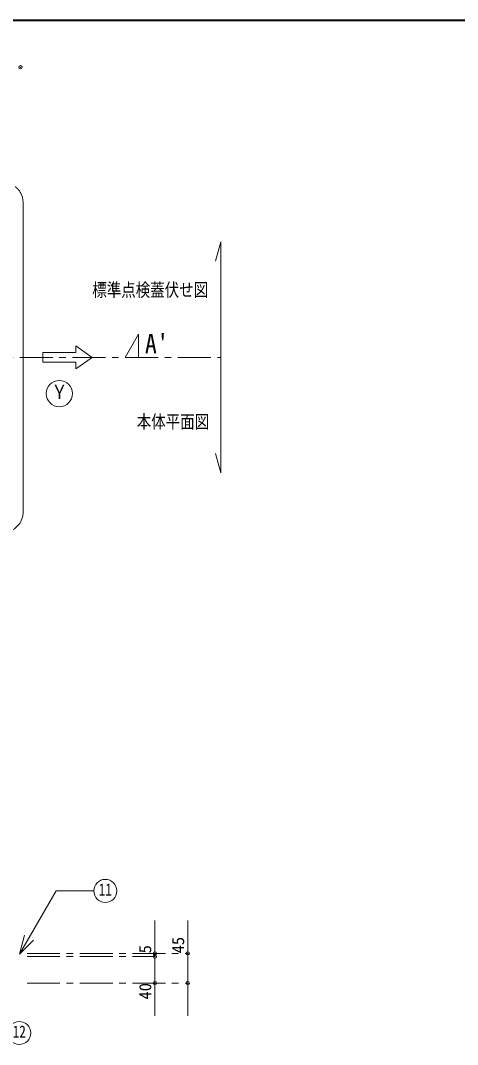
# Model space of a CAD drawing. Units: millimetres at full size, sheet at 1:10; details may follow other scales. Extents: x -2093 to 1957, y -1401 to 1409.
# Drawn here: x -772 to -108, y -144 to 1409 of the extents above; entities that cross this region are included whole.
import ezdxf
from ezdxf.enums import TextEntityAlignment as Align

# ---------------------------------------------------------------- set-up
doc = ezdxf.new("R2010")
doc.units = ezdxf.units.MM
doc.header["$LTSCALE"] = 10
doc.header["$PDMODE"] = 32
doc.header["$PDSIZE"] = 5
doc.linetypes.add('CHAIN1', pattern=[8, 5, -1, 1, -1])
doc.linetypes.add('DASHED1', pattern=[1.8, 1.2, -0.6])
doc.layers.add('0-0_ﾚｲﾔ1', color=4, linetype='Continuous', lineweight=9)
doc.styles.add('ＭＳ ゴシック', font='')
doc.styles.get('ＭＳ ゴシック').set_extended_font_data('MS Gothic')

msp = doc.modelspace()

# ---------------------------------------------------------------- linework, layer by layer
at = {"layer": '0-0_ﾚｲﾔ1', "color": 1, "lineweight": 40}
msp.add_line((1957.24, 1409.32), (-2092.76, 1409.32), dxfattribs=at)
at = {"layer": '0-0_ﾚｲﾔ1'}
for p, q in [((-767.76, 898.32), (-767.76, 1133.32)), ((-567.76, 44.32), (-567.76, -10.68)), ((-517.76, 44.32), (-517.76, -100.68)), ((-567.76, -10.68), (-567.76, -100.68))]:
    msp.add_line(p, q, dxfattribs=at)
at = {"layer": '0-0_ﾚｲﾔ1', "color": 7, "lineweight": 18}
for p, q in [((-467.76, 1073.32), (-475.52, 1044.34)), ((-467.76, 1073.32), (-467.76, 723.32)), ((-737.76, 890.82), (-737.76, 905.82)), ((-662.76, 898.32), (-687.76, 915.82)), ((-767.76, 898.32), (-767.76, 663.32)), ((-737.76, 890.82), (-687.76, 890.82)), ((-662.76, 898.32), (-687.76, 880.82)), ((-687.76, 880.82), (-687.76, 890.82)), ((-467.76, 723.32), (-475.52, 752.3)), ((-773.22, -7.05), (-717.77, 88.99)), ((-717.77, 88.99), (-660.44, 88.99)), ((-773.22, -7.05), (-765.46, 21.92)), ((-773.22, -7.05), (-752.01, 14.16))]:
    msp.add_line(p, q, dxfattribs=at)
at = {"layer": '0-0_ﾚｲﾔ1', "linetype": 'CHAIN1'}
for p, q in [((-1972.76, 898.32), (-467.76, 898.32)), ((-761.76, -5.68), (-517.76, -5.68)), ((-761.76, -10.68), (-567.76, -10.68)), ((-761.76, -50.68), (-517.76, -50.68))]:
    msp.add_line(p, q, dxfattribs=at)
msp.add_lwpolyline([(-612.76, 898.32), (-592.76, 933.32), (-592.76, 898.32)], dxfattribs=at)
at = {"layer": '0-0_ﾚｲﾔ1', "color": 7, "lineweight": 18}
msp.add_lwpolyline([(-737.76, 905.82), (-687.76, 905.82), (-687.76, 915.82)], dxfattribs=at)
for centre, radius in [((-712.76, 843.32), 20), ((-642.94, 88.99), 17.5), ((-773.52, -126.48), 17.5)]:
    msp.add_circle(centre, radius, dxfattribs=at)
at = {"layer": '0-0_ﾚｲﾔ1', "linetype": 'DASHED1'}
msp.add_arc((-797.76, 1133.32), 30, 29.92643, 60.07357, dxfattribs=at)
at = {"layer": '0-0_ﾚｲﾔ1'}
msp.add_arc((-797.76, 1133.32), 30, 0, 29.92643, dxfattribs=at)
at = {"layer": '0-0_ﾚｲﾔ1', "color": 7, "lineweight": 18}
msp.add_arc((-797.76, 663.32), 30, 270, 0, dxfattribs=at)
at = {"layer": '0-0_ﾚｲﾔ1', "color": 1}
for p in [(-771.76, 1338.32), (-567.76, -5.68), (-567.76, -10.68), (-517.76, -5.68), (-567.76, -50.68), (-517.76, -50.68)]:
    msp.add_point(p, dxfattribs=at)

# ---------------------------------------------------------------- texts
at = {"layer": '0-0_ﾚｲﾔ1', "color": 7, "style": 'ＭＳ ゴシック'}
for s, height, width, p in [('標準点検蓋伏せ図', 20.16, 0.8, (-662.76, 984.57)), ("A'", 29.33, 0.9, (-582.76, 895.82)), ('Ｙ', 21.99, 0.85, (-725.26, 828.32)), ('本体平面図', 20.16, 0.8, (-595.26, 784.57)), ('11', 18.33, 0.8, (-652.94, 76.49)), ('12', 18.33, 0.8, (-783.52, -138.98))]:
    msp.add_text(s, height=height, dxfattribs=dict(at, width=width)).set_placement(p, align=Align.BOTTOM_LEFT)
for s, p in [('45', (-517.76, -5.68)), ('5', (-567.76, -5.68)), ('40', (-567.76, -75.68))]:
    msp.add_text(s, height=18.33, rotation=90, dxfattribs=at).set_placement(p, align=Align.BOTTOM_LEFT)

doc.saveas('drawing.dxf')
